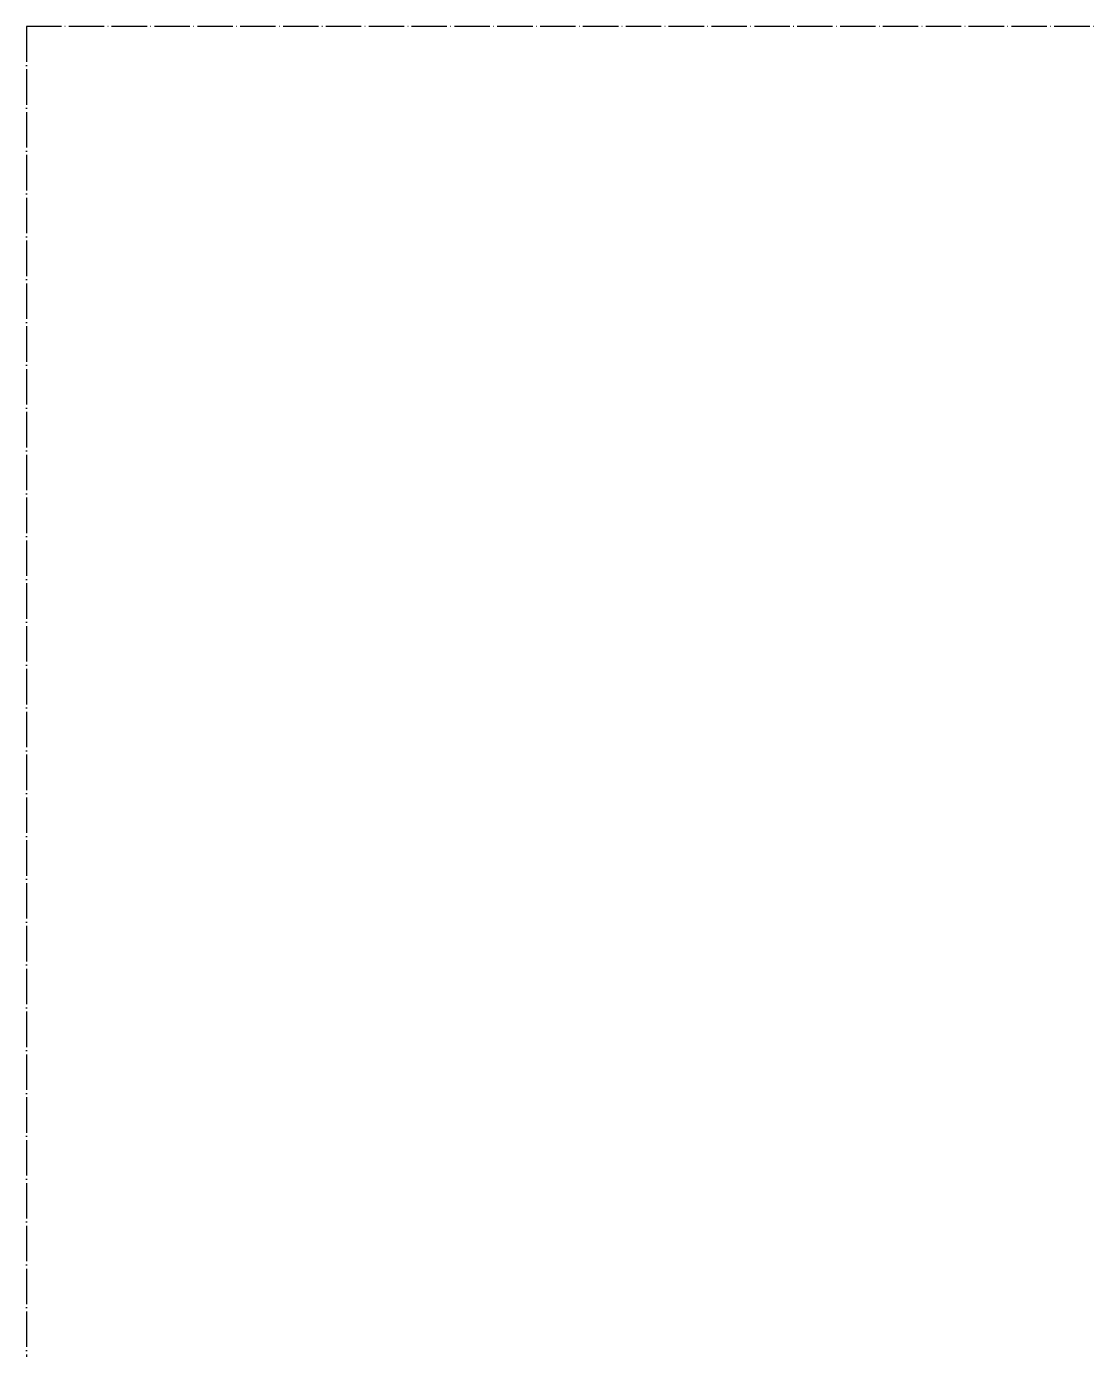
# Model space of a CAD drawing. Header units: inches. Extents: x 0 to 1813292486, y 0 to 3473589894.
# Drawn here: x 600321859 to 600381786, y 3473263223 to 3473337971 of the extents above; entities that cross this region are included whole.
import ezdxf

# ---------------------------------------------------------------- set-up
doc = ezdxf.new("R2010")
doc.units = ezdxf.units.IN
doc.header["$LTSCALE"] = 1000
doc.header["$MEASUREMENT"] = 0
doc.linetypes.add('AX-MALL-GIRD-200$0$DOTE', pattern=[2.42, 2, -0.2, 0.02, -0.2])
for name, color, linetype in [('A-Anno-Note', 241, 'Continuous'), ('AX-MALL-DIM-P02$0$A-Detl-Thin', 131, 'Continuous'), ('AX-MALL-GIRD-200$0$A-Grid', 222, 'AX-MALL-GIRD-200$0$DOTE'), ('AX-MALL-P02-200$0$A-Anno-Note', 241, 'Continuous'), ('AX-MALL-WALL-P02$0$A-Anno-Note', 241, 'Continuous'), ('AX-MALL-WALL-P02-QT$0$A-Wind', 4, 'Continuous'), ('AX-MALL-ZTKD-P02$0$A-Anno-Note', 241, 'Continuous')]:
    doc.layers.add(name, color=color, linetype=linetype)

# ---------------------------------------------------------------- blocks, each defined once
blk = doc.blocks.new('AX-MALL-GIRD-200')
at = {"layer": 'AX-MALL-GIRD-200$0$A-Grid'}
blk.add_lwpolyline([(600121810.7, 3473109514.7), (600627098, 3472921280.3), (600690585.7, 3473091703.7), (600185298.4, 3473279938)], close=True, dxfattribs=at)
blk = doc.blocks.new('AX-MALL-WALL-P02-QT')
at = {"layer": 'AX-MALL-WALL-P02-QT$0$A-Wind'}
blk.add_blockref('AX-MALL-GIRD-200', (0, 0), dxfattribs=at)
blk = doc.blocks.new('AX-MALL-WALL-P02')
at = {"layer": 'AX-MALL-WALL-P02$0$A-Anno-Note'}
blk.add_blockref('AX-MALL-WALL-P02-QT', (0, 0), dxfattribs=at)
blk = doc.blocks.new('AX-MALL-ZTKD-P02')
at = {"layer": 'AX-MALL-ZTKD-P02$0$A-Anno-Note'}
blk.add_blockref('AX-MALL-GIRD-200', (0, 0), dxfattribs=at)
blk = doc.blocks.new('AX-MALL-DIM-P02')
at = {"layer": 'AX-MALL-DIM-P02$0$A-Detl-Thin'}
blk.add_blockref('AX-MALL-ZTKD-P02', (0, 0), dxfattribs=at)
blk = doc.blocks.new('AX-MALL-P02-200')
at = {"layer": 'AX-MALL-P02-200$0$A-Anno-Note'}
blk.add_blockref('AX-MALL-WALL-P02', (0, 0), dxfattribs=at)
blk.add_blockref('AX-MALL-DIM-P02', (0, 0), dxfattribs=at)

msp = doc.modelspace()

# ---------------------------------------------------------------- block references
at = {"layer": 'A-Anno-Note', "rotation": 20.43183869077545}
msp.add_blockref('AX-MALL-P02-200', (1250392459, 9048126), dxfattribs=at)

doc.saveas('drawing.dxf')
